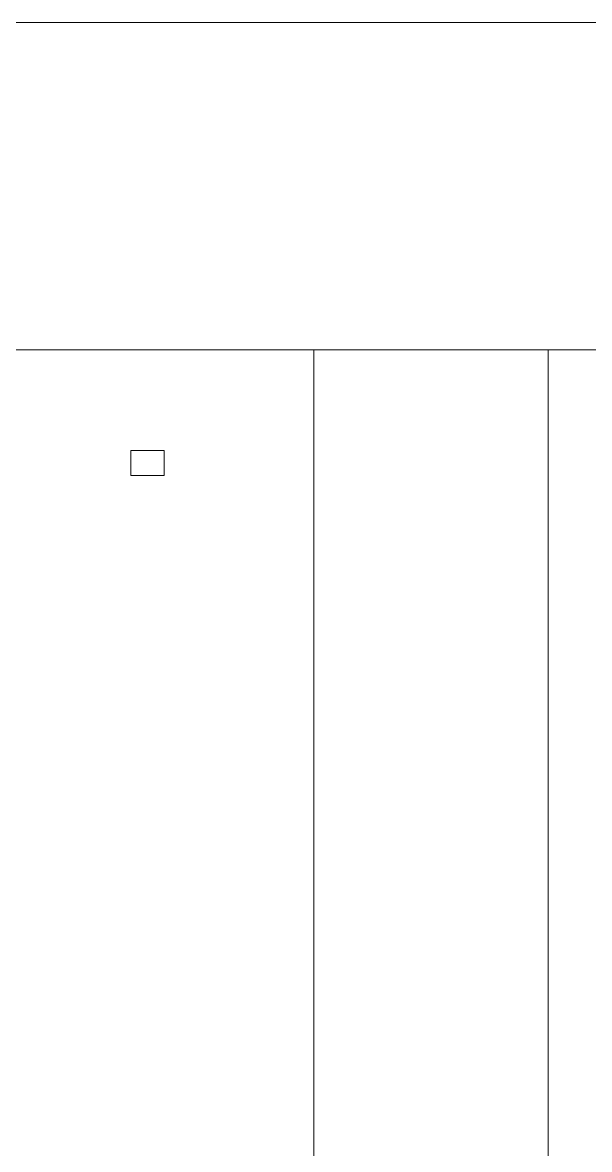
# Model space of a CAD drawing. Header units: inches. Extents: x -33163 to 19162, y -8858 to 30669.
# Drawn here: x -28624.4 to -28489.1, y -312.5 to -43.7 of the extents above; entities that cross this region are included whole.
import ezdxf

# ---------------------------------------------------------------- set-up
doc = ezdxf.new("R2010")
doc.units = ezdxf.units.IN
doc.layers.add('A-ROOF-BELOW', color=251, linetype='Continuous', lineweight=5)
doc.layers.add('A-ROOF-EXIST', color=7, linetype='Continuous', lineweight=30)

msp = doc.modelspace()

# ---------------------------------------------------------------- linework, layer by layer
at = {"layer": 'A-ROOF-BELOW', "color": 40, "linetype": 'Continuous', "lineweight": 0}
for p, q in [((-29101.93245, -43.67759), (-27542.86149, -43.67759)), ((-29361.88187, -121.77168), (-27985.21559, -121.77168)), ((-28554.94888, -121.77168), (-28554.94888, -475.14754)), ((-28498.94888, -121.77168), (-28498.94888, -415.70298))]:
    msp.add_line(p, q, dxfattribs=at)
at = {"layer": 'A-ROOF-EXIST', "color": 40, "lineweight": 0, "flags": 128}
msp.add_lwpolyline([(-28590.59123, -145.77164), (-28590.59123, -151.77164), (-28598.61977, -151.77164), (-28598.61977, -145.77164)], close=True, dxfattribs=at)

doc.saveas('drawing.dxf')
